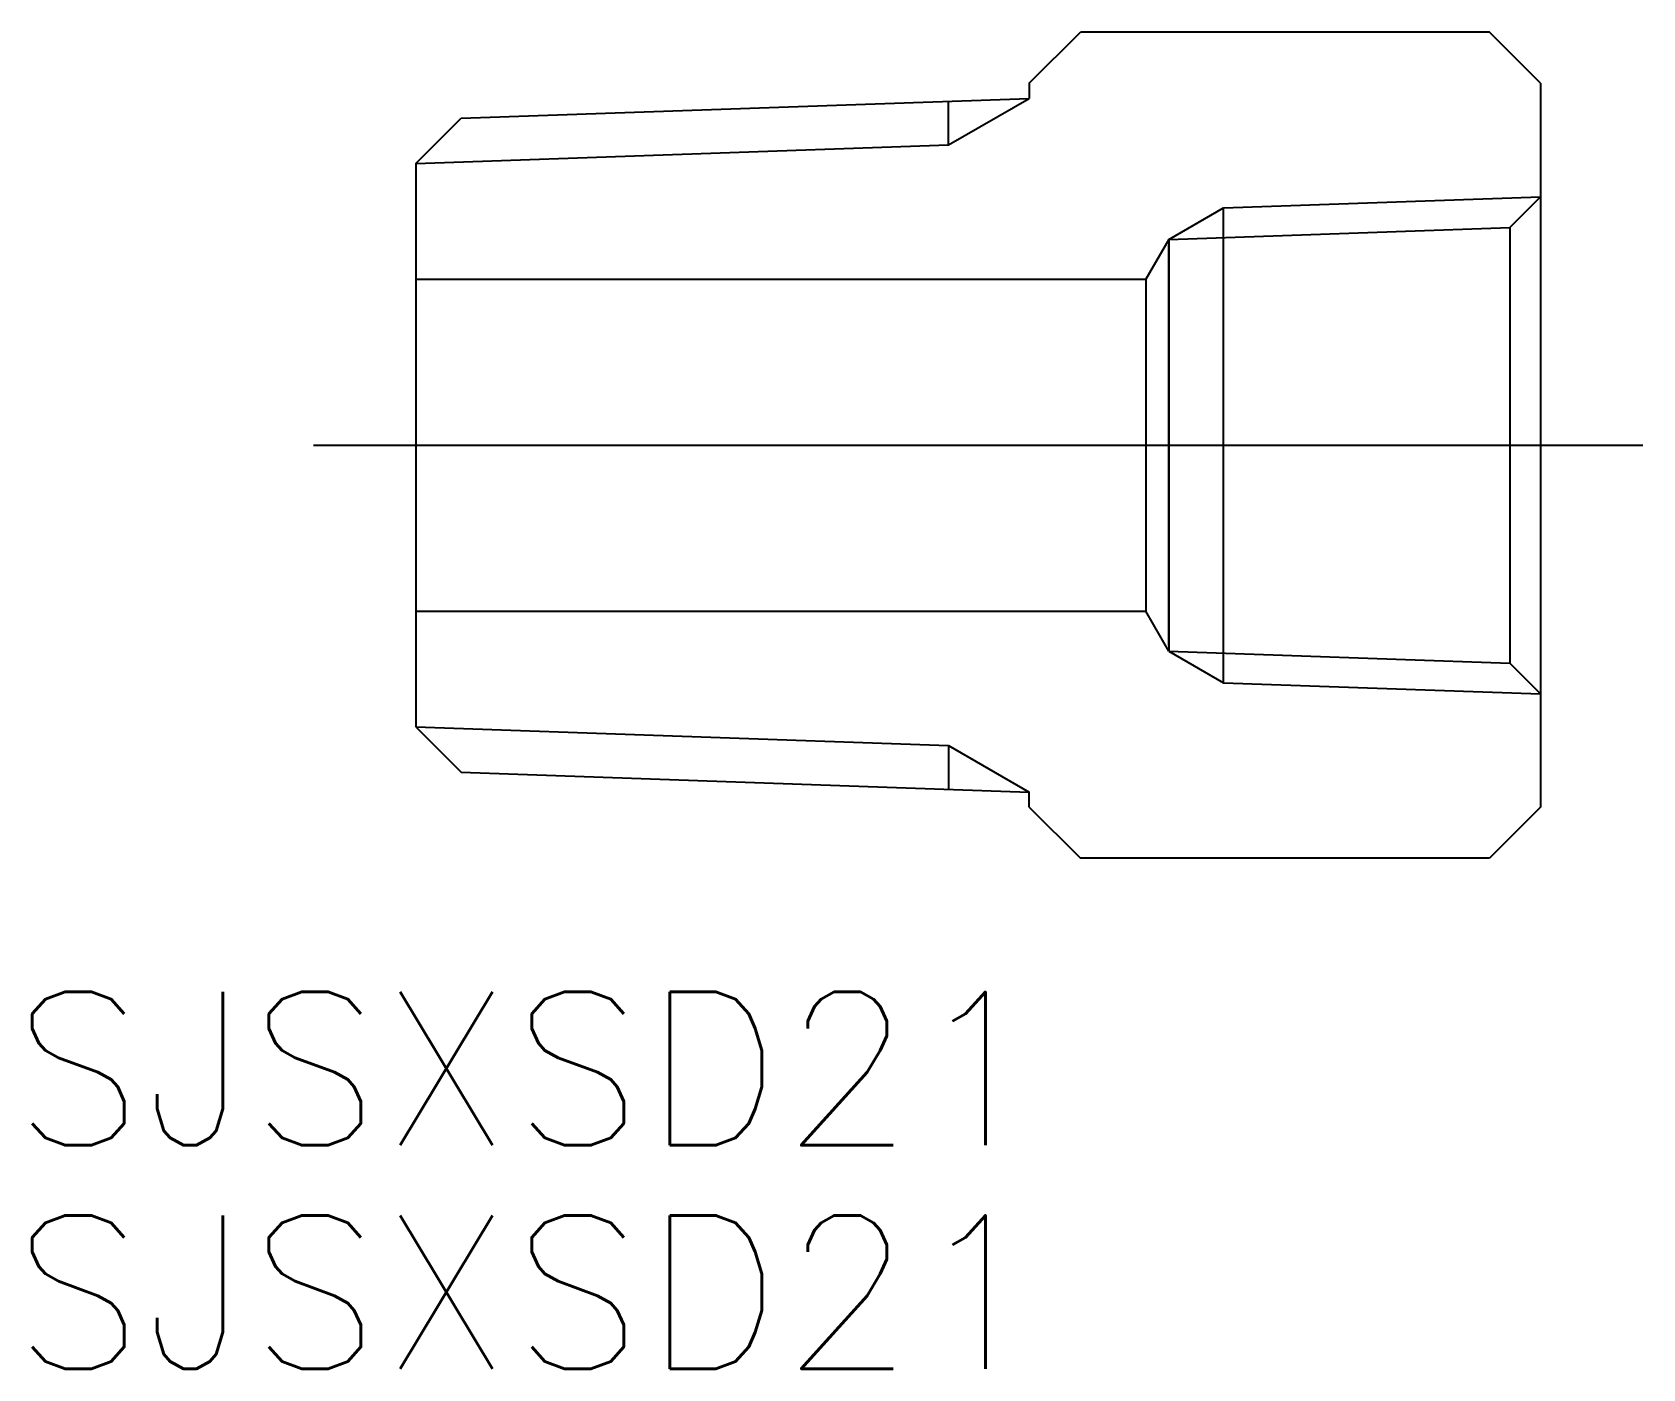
# Model space of a CAD drawing. Extents: x -7.5 to 24, y -18.1 to 8.1.
import ezdxf

# ---------------------------------------------------------------- set-up
doc = ezdxf.new("R2010")
doc.units = 0
doc.linetypes.add('CENTER', pattern=[50.8, 31.75, -6.35, 6.35, -6.35])
doc.layers.get('0').update_dxf_attribs({"linetype": 'CONTINUOUS'})
doc.layers.add('CENTER', color=1, linetype='CENTER')
doc.styles.get("Standard").update_dxf_attribs({"font": 'txt.shx', "height": 3, "bigfont": 'bigfont.shx'})

msp = doc.modelspace()

# ---------------------------------------------------------------- linework, layer by layer
at = {"color": 7, "linetype": 'CONTINUOUS'}
for p, q in [((12, 7.083), (13, 8.083)), ((21, 8.083), (13, 8.083)), ((22, 7.083), (21, 8.083)), ((12, 7.083), (12, 6.788)), ((22, 7.083), (22, -7.083)), ((0.887, 6.4), (12, 6.788)), ((10.422, 5.877), (10.422, 6.733)), ((0, 5.513), (0.887, 6.4)), ((0, 5.513), (0, -5.513)), ((22, 4.864), (21.398, 4.262)), ((15.8, -4.647), (15.8, 4.647)), ((14.729, 4.029), (21.398, 4.262)), ((21.398, 4.262), (21.398, -4.262)), ((14.729, 4.029), (14.279, 3.25)), ((14.729, 4.029), (14.729, -4.029)), ((14.729, -3.921), (14.729, 3.921)), ((0, 3.25), (14.279, 3.25)), ((14.279, 3.25), (14.279, -3.25)), ((0, -3.25), (14.279, -3.25)), ((14.729, -4.029), (14.279, -3.25)), ((14.729, -4.029), (21.398, -4.262)), ((22, -4.864), (21.398, -4.262)), ((0, -5.513), (0.887, -6.4)), ((10.422, -5.877), (10.422, -6.733)), ((0.887, -6.4), (12, -6.788)), ((12, -7.083), (12, -6.788)), ((12, -7.083), (13, -8.083)), ((22, -7.083), (21, -8.083)), ((21, -8.083), (13, -8.083))]:
    msp.add_line(p, q, dxfattribs=at)
at = {"color": 3, "linetype": 'CONTINUOUS'}
for p, q in [((10.422, 5.877), (12, 6.788)), ((0, 5.513), (10.422, 5.877)), ((15.8, 4.647), (22, 4.864)), ((14.729, 4.029), (15.8, 4.647)), ((14.729, -4.029), (15.8, -4.647)), ((15.8, -4.647), (22, -4.864)), ((0, -5.513), (10.422, -5.877)), ((10.422, -5.877), (12, -6.788))]:
    msp.add_line(p, q, dxfattribs=at)
at = {"layer": 'CENTER', "color": 1, "linetype": 'CENTER'}
msp.add_line((-2, 0), (24, 0), dxfattribs=at)

# ---------------------------------------------------------------- texts
at = {"color": 7, "linetype": 'CONTINUOUS'}
for p in [(-7.888, -13.699), (-7.888, -18.073)]:
    msp.add_text('SJSXSD21', height=3, dxfattribs=at).set_placement(p)

doc.saveas('drawing.dxf')
